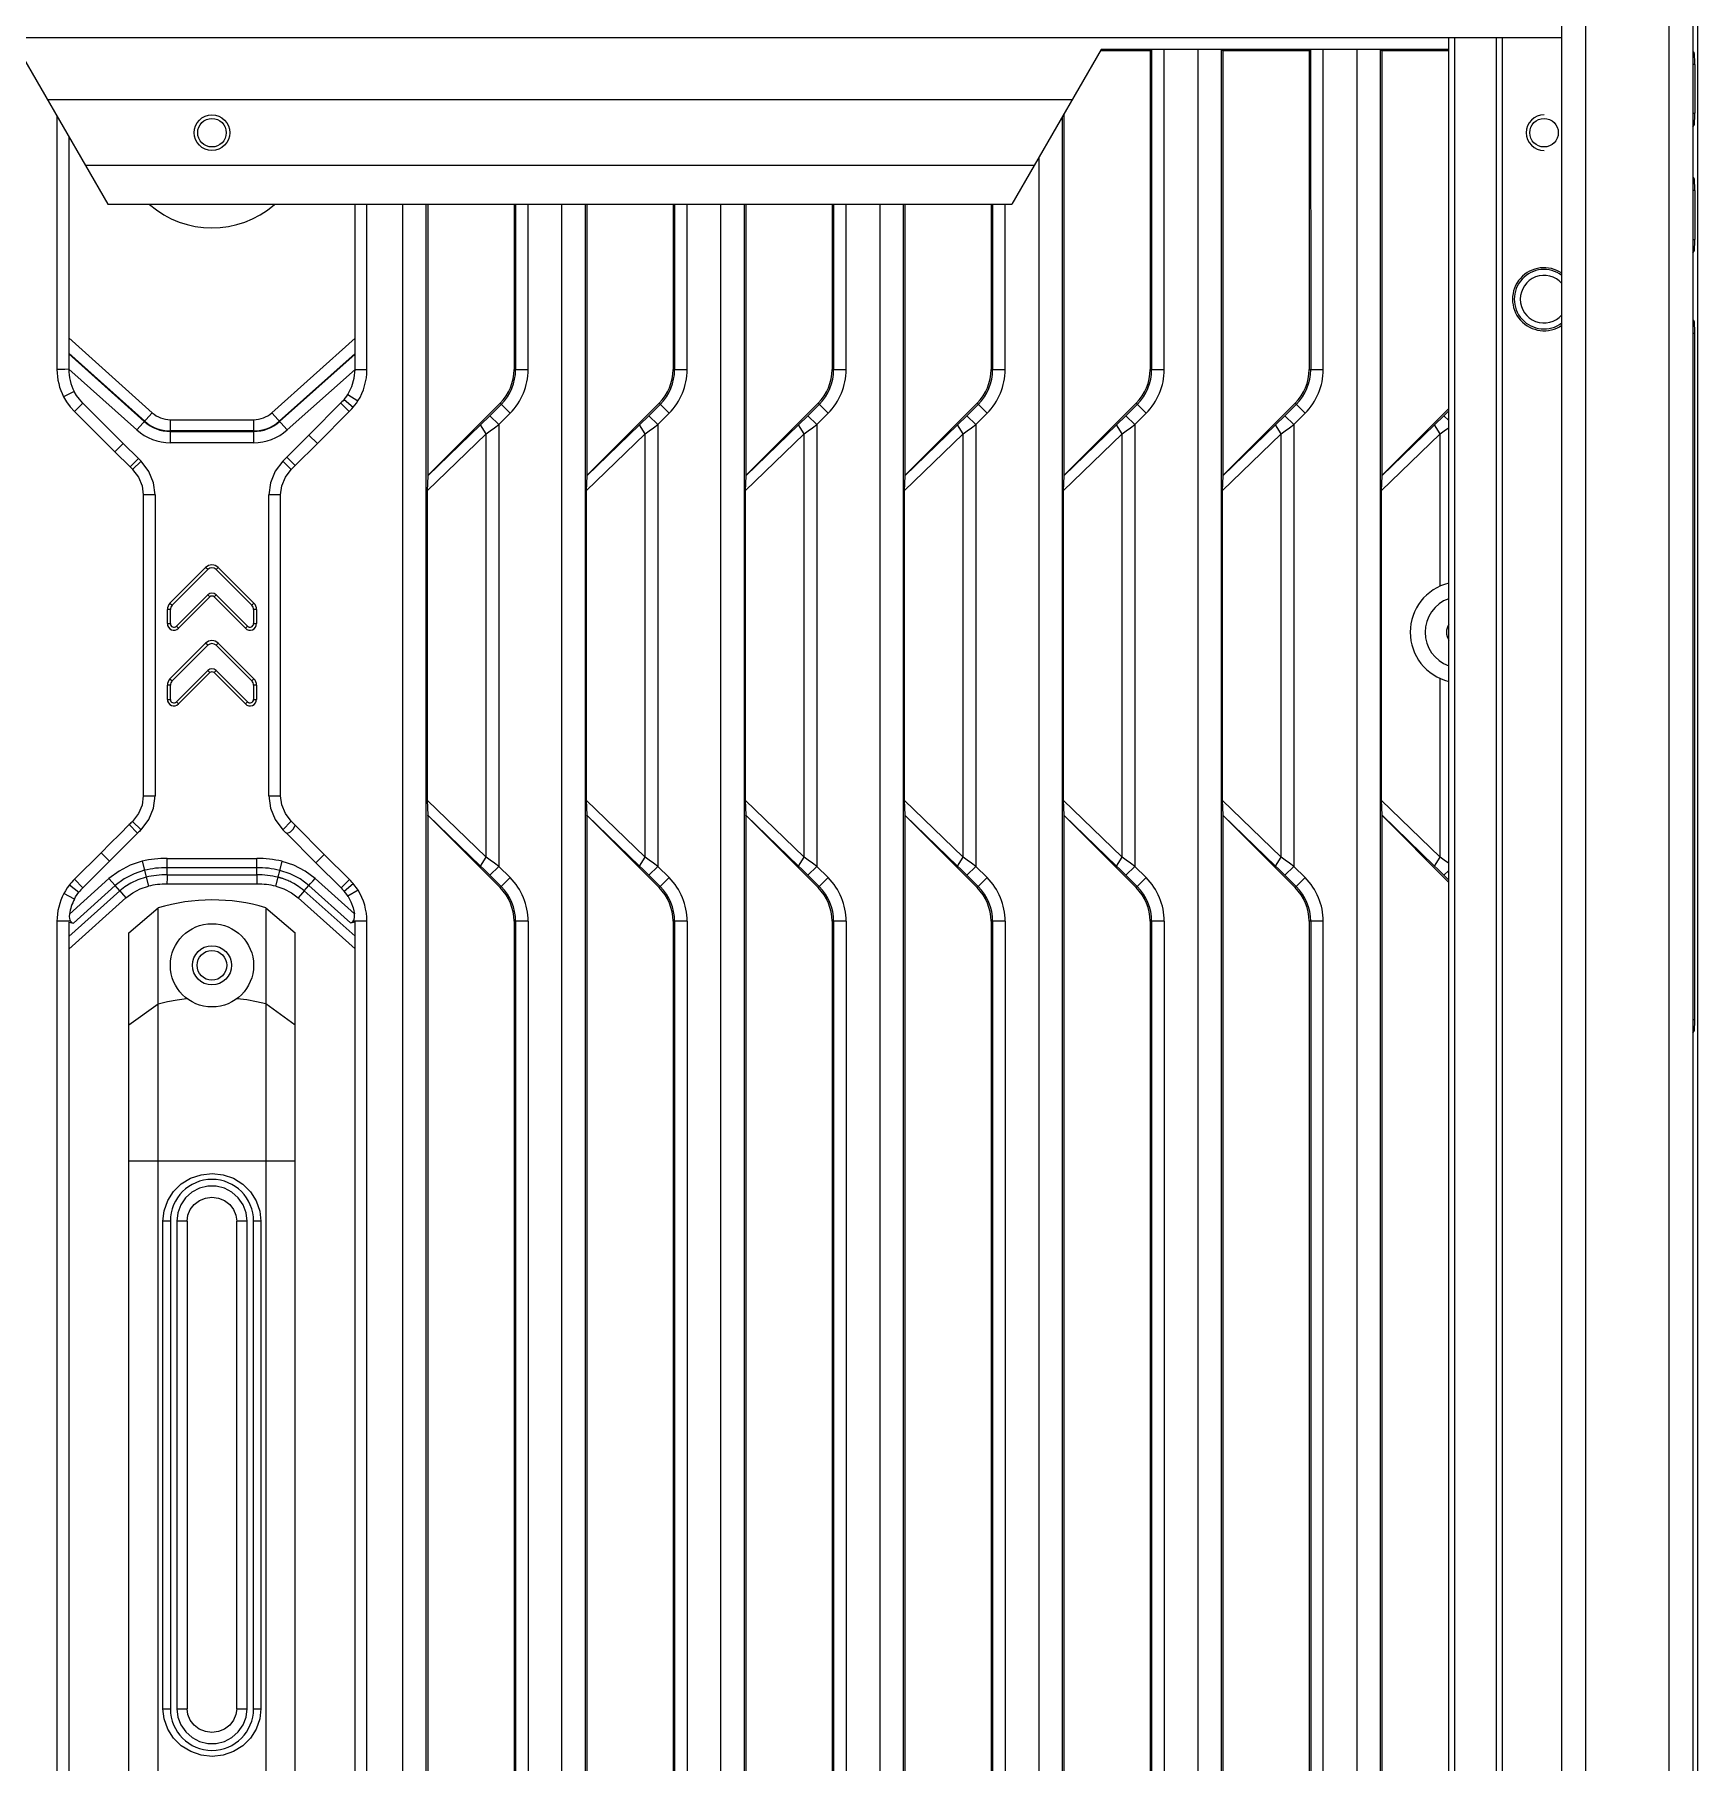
# Model space of a CAD drawing. Header units: millimetres. Extents: x -3132 to 28633, y 682 to 5849.
# Drawn here: x 3640.2 to 3780.1, y 2176.2 to 2321.5 of the extents above; entities that cross this region are included whole.
import ezdxf

# ---------------------------------------------------------------- set-up
doc = ezdxf.new("R2010")
doc.units = ezdxf.units.MM

msp = doc.modelspace()

# ---------------------------------------------------------------- linework, layer by layer
at = {"linetype": 'Continuous'}
for p, q in [((3768.654, 1864.759), (3768.654, 2537.759)), ((3770.654, 2537.759), (3770.654, 1864.759)), ((3777.654, 2537.759), (3777.654, 1864.759)), ((3779.654, 2537.759), (3779.654, 1864.759)), ((3780.054, 2326.159), (3780.054, 2076.359)), ((3600.154, 2321.259), (3768.654, 2321.259)), ((3638.898, 2320.259), (3646.404, 2307.259)), ((3729.909, 2320.259), (3722.404, 2307.259)), ((3734.03, 2320.127), (3729.833, 2320.127)), ((3759.154, 2320.259), (3729.909, 2320.259)), ((3734.118, 2320.216), (3734.03, 2320.127)), ((3734.03, 2320.127), (3734.03, 2293.343)), ((3734.156, 2320.259), (3734.118, 2320.216)), ((3734.162, 2320.265), (3734.164, 2293.343)), ((3735.217, 2293.343), (3735.217, 2320.259)), ((3738.035, 2320.259), (3738.035, 2082.259)), ((3740.027, 2082.239), (3740.027, 2320.259)), ((3740.042, 2320.258), (3740.173, 2320.127)), ((3747.4, 2320.127), (3740.173, 2320.127)), ((3740.173, 2284.455), (3740.173, 2320.127)), ((3747.488, 2320.216), (3747.4, 2320.127)), ((3747.4, 2320.127), (3747.4, 2293.343)), ((3747.526, 2320.259), (3747.488, 2320.216)), ((3747.532, 2320.265), (3747.534, 2293.343)), ((3748.587, 2293.343), (3748.587, 2320.259)), ((3751.405, 2320.259), (3751.405, 2082.259)), ((3753.397, 2082.239), (3753.397, 2320.259)), ((3753.412, 2320.258), (3753.543, 2320.127)), ((3759.154, 2320.127), (3753.543, 2320.127)), ((3753.543, 2284.455), (3753.543, 2320.127)), ((3759.154, 2081.259), (3759.154, 2321.259)), ((3759.654, 2081.259), (3759.654, 2321.259)), ((3763.154, 2081.259), (3763.154, 2321.259)), ((3763.654, 2081.259), (3763.654, 2321.259)), ((3779.654, 2320.119), (3779.784, 2319.988)), ((3779.654, 2319.988), (3779.784, 2319.988)), ((3779.834, 2318.99), (3779.654, 2318.99)), ((3779.834, 2318.99), (3779.834, 2314.888)), ((3727.455, 2316.009), (3641.352, 2316.009)), ((3642.124, 2314.672), (3642.124, 2293.343)), ((3726.657, 2087.891), (3726.657, 2314.627)), ((3726.803, 2284.455), (3726.803, 2314.879)), ((3779.654, 2314.888), (3779.834, 2314.888)), ((3643.123, 2312.941), (3643.123, 2293.374)), ((3779.654, 2313.759), (3779.784, 2313.889)), ((3779.784, 2313.889), (3779.654, 2313.889)), ((3724.665, 2311.175), (3724.665, 2091.343)), ((3724.28, 2310.509), (3644.527, 2310.509)), ((3779.654, 2309.517), (3779.784, 2309.387)), ((3779.654, 2309.387), (3779.784, 2309.387)), ((3779.834, 2308.388), (3779.654, 2308.388)), ((3779.834, 2308.388), (3779.834, 2304.286)), ((3646.404, 2307.259), (3722.404, 2307.259)), ((3667.185, 2293.359), (3667.185, 2307.259)), ((3668.184, 2293.347), (3668.184, 2307.259)), ((3671.185, 2307.259), (3671.185, 2095.259)), ((3673.177, 2095.259), (3673.177, 2307.259)), ((3673.323, 2284.455), (3673.323, 2307.259)), ((3680.55, 2307.259), (3680.55, 2293.343)), ((3680.683, 2307.259), (3680.684, 2293.343)), ((3681.737, 2293.343), (3681.737, 2307.259)), ((3684.555, 2307.259), (3684.555, 2095.259)), ((3686.547, 2095.259), (3686.547, 2307.259)), ((3686.693, 2284.455), (3686.693, 2307.259)), ((3693.92, 2307.259), (3693.92, 2293.343)), ((3694.053, 2307.259), (3694.054, 2293.343)), ((3695.107, 2293.343), (3695.107, 2307.259)), ((3697.925, 2307.259), (3697.925, 2095.259)), ((3699.917, 2095.259), (3699.917, 2307.259)), ((3700.063, 2284.455), (3700.063, 2307.259)), ((3707.29, 2307.259), (3707.29, 2293.343)), ((3707.423, 2307.259), (3707.424, 2293.343)), ((3708.477, 2293.343), (3708.477, 2307.259)), ((3711.295, 2307.259), (3711.295, 2095.259)), ((3713.287, 2095.259), (3713.287, 2307.259)), ((3713.433, 2284.455), (3713.433, 2307.259)), ((3720.66, 2307.259), (3720.66, 2293.343)), ((3720.793, 2307.259), (3720.794, 2293.343)), ((3721.847, 2293.343), (3721.847, 2307.259)), ((3779.654, 2304.286), (3779.834, 2304.286)), ((3779.654, 2303.157), (3779.784, 2303.287)), ((3779.784, 2303.287), (3779.654, 2303.287)), ((3779.654, 2297.517), (3779.784, 2297.387)), ((3779.654, 2297.387), (3779.784, 2297.387)), ((3650.13, 2289.715), (3643.123, 2296.002)), ((3667.184, 2295.976), (3660.181, 2289.712)), ((3779.834, 2296.388), (3779.654, 2296.388)), ((3779.834, 2238.716), (3779.834, 2296.388)), ((3649.497, 2289.009), (3643.124, 2294.727)), ((3643.124, 2294.668), (3649.467, 2288.976)), ((3667.184, 2294.703), (3660.814, 2289.005)), ((3660.843, 2288.972), (3667.184, 2294.644)), ((3643.124, 2293.374), (3648.834, 2288.27)), ((3661.476, 2288.265), (3667.184, 2293.359)), ((3667.185, 2293.359), (3668.184, 2293.344)), ((3680.55, 2293.343), (3681.737, 2293.343)), ((3693.92, 2293.343), (3695.107, 2293.343)), ((3707.29, 2293.343), (3708.477, 2293.343)), ((3720.66, 2293.343), (3721.847, 2293.343)), ((3734.03, 2293.343), (3735.217, 2293.343)), ((3747.4, 2293.343), (3748.587, 2293.343)), ((3643.571, 2291.505), (3642.679, 2291.053)), ((3666.264, 2290.817), (3667.03, 2290.175)), ((3666.585, 2291.243), (3667.428, 2290.703)), ((3644.291, 2290.531), (3643.59, 2289.818)), ((3643.59, 2289.818), (3646.989, 2286.424)), ((3647.695, 2287.132), (3644.291, 2290.531)), ((3648.834, 2288.27), (3650.13, 2289.715)), ((3660.181, 2289.712), (3661.476, 2288.265)), ((3666.087, 2290.62), (3663.31, 2287.835)), ((3664.018, 2287.128), (3666.699, 2289.817)), ((3665.997, 2290.529), (3666.699, 2289.817)), ((3679.378, 2290.514), (3673.323, 2284.455)), ((3679.473, 2290.419), (3678.523, 2289.469)), ((3678.523, 2289.469), (3679.268, 2288.724)), ((3679.268, 2288.724), (3680.218, 2289.674)), ((3680.218, 2289.674), (3679.378, 2290.514)), ((3692.748, 2290.514), (3686.693, 2284.455)), ((3692.843, 2290.419), (3691.893, 2289.469)), ((3691.893, 2289.469), (3692.638, 2288.724)), ((3692.638, 2288.724), (3693.588, 2289.674)), ((3693.588, 2289.674), (3692.748, 2290.514)), ((3706.118, 2290.514), (3700.063, 2284.455)), ((3706.213, 2290.419), (3705.263, 2289.469)), ((3705.263, 2289.469), (3706.008, 2288.724)), ((3706.008, 2288.724), (3706.958, 2289.674)), ((3706.958, 2289.674), (3706.118, 2290.514)), ((3719.488, 2290.514), (3713.433, 2284.455)), ((3719.583, 2290.419), (3718.633, 2289.469)), ((3718.633, 2289.469), (3719.378, 2288.724)), ((3719.378, 2288.724), (3720.328, 2289.674)), ((3720.328, 2289.674), (3719.488, 2290.514)), ((3732.858, 2290.514), (3726.803, 2284.455)), ((3732.953, 2290.419), (3732.003, 2289.469)), ((3732.003, 2289.469), (3732.748, 2288.724)), ((3732.748, 2288.724), (3733.698, 2289.674)), ((3733.698, 2289.674), (3732.858, 2290.514)), ((3746.228, 2290.514), (3740.173, 2284.455)), ((3746.323, 2290.419), (3745.373, 2289.469)), ((3745.373, 2289.469), (3746.118, 2288.724)), ((3746.118, 2288.724), (3747.068, 2289.674)), ((3747.068, 2289.674), (3746.228, 2290.514)), ((3759.154, 2290.07), (3753.543, 2284.455)), ((3758.743, 2289.469), (3759.154, 2289.88)), ((3758.743, 2289.469), (3759.154, 2289.058)), ((3651.653, 2289.132), (3658.662, 2289.132)), ((3651.653, 2289.132), (3651.653, 2287.19)), ((3658.662, 2288.183), (3651.653, 2288.183)), ((3651.653, 2288.139), (3658.662, 2288.139)), ((3658.662, 2287.19), (3658.662, 2289.132)), ((3673.238, 2283.16), (3678.199, 2287.951)), ((3677.736, 2288.696), (3673.309, 2284.422)), ((3678.199, 2287.951), (3677.736, 2288.696)), ((3678.199, 2252.354), (3678.199, 2287.951)), ((3679.268, 2288.724), (3679.268, 2251.581)), ((3686.608, 2283.16), (3691.569, 2287.951)), ((3691.106, 2288.696), (3686.679, 2284.422)), ((3691.569, 2287.951), (3691.106, 2288.696)), ((3691.569, 2252.354), (3691.569, 2287.951)), ((3692.638, 2288.724), (3692.638, 2251.581)), ((3699.978, 2283.16), (3704.939, 2287.951)), ((3704.476, 2288.696), (3700.049, 2284.422)), ((3704.939, 2287.951), (3704.476, 2288.696)), ((3704.939, 2252.354), (3704.939, 2287.951)), ((3706.008, 2288.724), (3706.008, 2251.581)), ((3713.348, 2283.16), (3718.309, 2287.951)), ((3717.846, 2288.696), (3713.419, 2284.422)), ((3718.309, 2287.951), (3717.846, 2288.696)), ((3718.309, 2252.354), (3718.309, 2287.951)), ((3719.378, 2288.724), (3719.378, 2251.581)), ((3726.718, 2283.16), (3731.679, 2287.951)), ((3731.216, 2288.696), (3726.789, 2284.422)), ((3731.679, 2287.951), (3731.216, 2288.696)), ((3731.679, 2252.354), (3731.679, 2287.951)), ((3732.748, 2288.724), (3732.748, 2251.581)), ((3740.088, 2283.16), (3745.049, 2287.951)), ((3744.586, 2288.696), (3740.159, 2284.422)), ((3745.049, 2287.951), (3744.586, 2288.696)), ((3745.049, 2252.354), (3745.049, 2287.951)), ((3746.118, 2288.724), (3746.118, 2251.581)), ((3753.458, 2283.16), (3758.419, 2287.951)), ((3757.956, 2288.696), (3753.529, 2284.422)), ((3758.419, 2287.951), (3757.956, 2288.696)), ((3758.419, 2275.139), (3758.419, 2287.951)), ((3647.695, 2287.132), (3646.989, 2286.425)), ((3648.971, 2285.864), (3647.695, 2287.132)), ((3658.662, 2287.19), (3651.653, 2287.19)), ((3663.31, 2287.835), (3664.017, 2287.129)), ((3646.989, 2286.424), (3648.266, 2285.155)), ((3648.266, 2285.155), (3648.971, 2285.864)), ((3649.195, 2285.642), (3648.486, 2284.936)), ((3661.116, 2285.65), (3661.824, 2284.944)), ((3662.15, 2285.268), (3661.443, 2285.975)), ((3673.306, 2284.424), (3673.238, 2283.16)), ((3673.323, 2284.454), (3673.306, 2284.424)), ((3686.676, 2284.424), (3686.608, 2283.16)), ((3686.693, 2284.454), (3686.676, 2284.424)), ((3700.046, 2284.424), (3699.978, 2283.16)), ((3700.063, 2284.454), (3700.046, 2284.424)), ((3713.416, 2284.424), (3713.348, 2283.16)), ((3713.433, 2284.454), (3713.416, 2284.424)), ((3726.786, 2284.424), (3726.718, 2283.16)), ((3726.803, 2284.454), (3726.786, 2284.424)), ((3740.156, 2284.424), (3740.088, 2283.16)), ((3740.173, 2284.454), (3740.156, 2284.424)), ((3753.526, 2284.424), (3753.458, 2283.16)), ((3753.543, 2284.454), (3753.526, 2284.424)), ((3650.377, 2282.805), (3649.377, 2282.805)), ((3649.377, 2282.805), (3649.377, 2257.5)), ((3650.377, 2282.805), (3650.377, 2257.501)), ((3660.928, 2282.804), (3659.928, 2282.804)), ((3659.928, 2257.5), (3659.928, 2282.804)), ((3660.928, 2257.5), (3660.928, 2282.804)), ((3673.238, 2283.16), (3673.238, 2257.145)), ((3686.608, 2283.16), (3686.608, 2257.145)), ((3699.978, 2283.16), (3699.978, 2257.145)), ((3713.348, 2283.16), (3713.348, 2257.145)), ((3726.718, 2283.16), (3726.718, 2257.145)), ((3740.088, 2283.16), (3740.088, 2257.145)), ((3753.458, 2283.16), (3753.458, 2257.145)), ((3654.623, 2276.703), (3651.623, 2273.703)), ((3651.8, 2273.527), (3654.8, 2276.527)), ((3654.8, 2276.527), (3654.623, 2276.703)), ((3655.684, 2276.703), (3655.507, 2276.527)), ((3655.507, 2276.527), (3658.507, 2273.527)), ((3658.684, 2273.703), (3655.684, 2276.703)), ((3651.623, 2273.703), (3651.8, 2273.527)), ((3654.8, 2274.405), (3652.166, 2271.771)), ((3652.343, 2271.594), (3654.977, 2274.229)), ((3654.977, 2274.229), (3654.8, 2274.405)), ((3655.507, 2274.405), (3655.33, 2274.229)), ((3655.33, 2274.229), (3657.965, 2271.594)), ((3658.142, 2271.771), (3655.507, 2274.405)), ((3658.507, 2273.527), (3658.684, 2273.703)), ((3651.654, 2273.173), (3651.404, 2273.173)), ((3651.404, 2271.983), (3651.404, 2273.173)), ((3651.404, 2271.983), (3651.654, 2271.983)), ((3651.654, 2271.983), (3651.654, 2273.173)), ((3658.904, 2273.173), (3658.654, 2273.173)), ((3658.654, 2273.173), (3658.654, 2271.983)), ((3658.654, 2271.983), (3658.904, 2271.983)), ((3658.904, 2273.173), (3658.904, 2271.983)), ((3652.166, 2271.771), (3652.343, 2271.594)), ((3657.965, 2271.594), (3658.142, 2271.771)), ((3654.623, 2270.339), (3651.623, 2267.339)), ((3651.8, 2267.163), (3654.8, 2270.163)), ((3654.8, 2270.163), (3654.623, 2270.339)), ((3655.684, 2270.339), (3655.507, 2270.163)), ((3655.507, 2270.163), (3658.507, 2267.163)), ((3658.684, 2267.339), (3655.684, 2270.339)), ((3654.8, 2268.041), (3652.166, 2265.407)), ((3652.343, 2265.23), (3654.977, 2267.865)), ((3654.977, 2267.865), (3654.8, 2268.041)), ((3655.507, 2268.041), (3655.33, 2267.865)), ((3655.33, 2267.865), (3657.965, 2265.23)), ((3658.142, 2265.407), (3655.507, 2268.041)), ((3651.654, 2266.809), (3651.404, 2266.809)), ((3651.404, 2265.619), (3651.404, 2266.809)), ((3651.623, 2267.339), (3651.8, 2267.163)), ((3651.654, 2265.619), (3651.654, 2266.809)), ((3658.507, 2267.163), (3658.684, 2267.339)), ((3658.904, 2266.809), (3658.654, 2266.809)), ((3658.654, 2266.809), (3658.654, 2265.619)), ((3658.904, 2266.809), (3658.904, 2265.619)), ((3758.419, 2252.354), (3758.419, 2267.379)), ((3651.404, 2265.619), (3651.654, 2265.619)), ((3652.166, 2265.407), (3652.343, 2265.23)), ((3657.965, 2265.23), (3658.142, 2265.407)), ((3658.654, 2265.619), (3658.904, 2265.619)), ((3649.377, 2257.501), (3650.377, 2257.501)), ((3659.928, 2257.5), (3660.928, 2257.5)), ((3673.238, 2257.145), (3673.307, 2255.876)), ((3678.199, 2252.354), (3673.238, 2257.145)), ((3686.608, 2257.145), (3686.677, 2255.876)), ((3691.569, 2252.354), (3686.608, 2257.145)), ((3704.939, 2252.354), (3699.978, 2257.145)), ((3699.978, 2257.145), (3700.047, 2255.876)), ((3713.348, 2257.145), (3713.417, 2255.876)), ((3718.309, 2252.354), (3713.348, 2257.145)), ((3731.679, 2252.354), (3726.718, 2257.145)), ((3726.718, 2257.145), (3726.787, 2255.876)), ((3745.049, 2252.354), (3740.088, 2257.145)), ((3740.088, 2257.145), (3740.157, 2255.876)), ((3758.419, 2252.354), (3753.458, 2257.145)), ((3753.458, 2257.145), (3753.527, 2255.876)), ((3648.2, 2255.085), (3648.907, 2254.377)), ((3649.189, 2254.657), (3648.481, 2255.364)), ((3661.11, 2254.661), (3661.819, 2255.366)), ((3664.594, 2252.587), (3662.152, 2255.035)), ((3673.312, 2255.88), (3677.736, 2251.609)), ((3673.322, 2146.667), (3673.322, 2255.856)), ((3673.322, 2255.856), (3679.378, 2249.791)), ((3686.682, 2255.88), (3691.106, 2251.609)), ((3686.692, 2146.667), (3686.692, 2255.856)), ((3686.692, 2255.856), (3692.748, 2249.791)), ((3700.052, 2255.88), (3704.476, 2251.609)), ((3700.062, 2255.856), (3706.118, 2249.791)), ((3700.062, 2146.667), (3700.062, 2255.856)), ((3713.422, 2255.88), (3717.846, 2251.609)), ((3713.432, 2146.667), (3713.432, 2255.856)), ((3713.432, 2255.856), (3719.488, 2249.791)), ((3726.792, 2255.88), (3731.216, 2251.609)), ((3726.802, 2255.856), (3732.858, 2249.791)), ((3726.802, 2146.667), (3726.802, 2255.856)), ((3740.162, 2255.88), (3744.586, 2251.609)), ((3740.172, 2255.856), (3746.228, 2249.791)), ((3740.172, 2146.667), (3740.172, 2255.856)), ((3753.532, 2255.88), (3757.956, 2251.609)), ((3753.542, 2146.667), (3753.542, 2255.856)), ((3753.542, 2255.856), (3759.154, 2250.235)), ((3661.445, 2254.328), (3663.887, 2251.88)), ((3645.834, 2252.713), (3643.603, 2250.5)), ((3644.301, 2249.784), (3646.541, 2252.005)), ((3646.541, 2252.005), (3645.834, 2252.713)), ((3649.29, 2252.006), (3649.804, 2249.906)), ((3651.384, 2252.243), (3658.923, 2252.244)), ((3660.526, 2249.904), (3661.044, 2252.002)), ((3663.887, 2251.88), (3664.594, 2252.587)), ((3663.887, 2251.88), (3666.01, 2249.763)), ((3666.712, 2250.475), (3664.594, 2252.587)), ((3677.736, 2251.609), (3678.199, 2252.354)), ((3679.268, 2251.581), (3678.523, 2250.836)), ((3680.218, 2250.63), (3679.268, 2251.581)), ((3691.106, 2251.609), (3691.569, 2252.354)), ((3692.638, 2251.581), (3691.893, 2250.836)), ((3693.588, 2250.63), (3692.638, 2251.581)), ((3704.476, 2251.609), (3704.939, 2252.354)), ((3706.008, 2251.581), (3705.263, 2250.836)), ((3706.958, 2250.63), (3706.008, 2251.581)), ((3717.846, 2251.609), (3718.309, 2252.354)), ((3719.378, 2251.581), (3718.633, 2250.836)), ((3720.328, 2250.63), (3719.378, 2251.581)), ((3731.216, 2251.609), (3731.679, 2252.354)), ((3732.748, 2251.581), (3732.003, 2250.836)), ((3733.698, 2250.63), (3732.748, 2251.581)), ((3744.586, 2251.609), (3745.049, 2252.354)), ((3746.118, 2251.581), (3745.373, 2250.836)), ((3747.068, 2250.63), (3746.118, 2251.581)), ((3757.956, 2251.609), (3758.419, 2252.354)), ((3646.49, 2250.55), (3643.17, 2247.571)), ((3644.301, 2249.784), (3643.603, 2250.5)), ((3646.49, 2250.55), (3647.007, 2249.965)), ((3658.929, 2251.463), (3651.379, 2251.462)), ((3651.379, 2250.863), (3651.379, 2251.462)), ((3651.379, 2250.863), (3658.928, 2250.863)), ((3658.928, 2250.863), (3658.929, 2251.463)), ((3667.132, 2247.597), (3663.822, 2250.558)), ((3666.01, 2249.763), (3666.712, 2250.475)), ((3666.263, 2249.489), (3667.028, 2250.132)), ((3678.523, 2250.836), (3679.473, 2249.885)), ((3679.378, 2249.791), (3680.218, 2250.63)), ((3691.893, 2250.836), (3692.843, 2249.885)), ((3692.748, 2249.791), (3693.588, 2250.63)), ((3705.263, 2250.836), (3706.213, 2249.885)), ((3706.118, 2249.791), (3706.958, 2250.63)), ((3718.633, 2250.836), (3719.583, 2249.885)), ((3719.488, 2249.791), (3720.328, 2250.63)), ((3732.003, 2250.836), (3732.953, 2249.885)), ((3732.858, 2249.791), (3733.698, 2250.63)), ((3745.373, 2250.836), (3746.323, 2249.885)), ((3746.228, 2249.791), (3747.068, 2250.63)), ((3759.154, 2251.238), (3758.743, 2250.836)), ((3758.743, 2250.836), (3759.154, 2250.425)), ((3643.585, 2248.827), (3642.697, 2249.287)), ((3643.124, 2245.675), (3647.409, 2249.52)), ((3643.126, 2244.628), (3647.926, 2248.935)), ((3643.166, 2250.014), (3643.952, 2249.396)), ((3647.007, 2249.965), (3643.499, 2246.817)), ((3647.409, 2249.52), (3647.007, 2249.965)), ((3647.409, 2249.52), (3647.555, 2249.358)), ((3647.555, 2249.358), (3647.926, 2248.935)), ((3658.936, 2250.082), (3651.372, 2250.082)), ((3662.76, 2249.362), (3662.388, 2248.94)), ((3662.388, 2248.94), (3667.184, 2244.651)), ((3662.904, 2249.527), (3662.76, 2249.362)), ((3662.904, 2249.527), (3663.305, 2249.972)), ((3662.904, 2249.527), (3667.184, 2245.698)), ((3666.808, 2246.838), (3663.305, 2249.972)), ((3667.439, 2249.585), (3666.589, 2249.06)), ((3648.154, 2245.993), (3650.618, 2248.085)), ((3650.618, 2154.433), (3650.618, 2248.085)), ((3659.685, 2248.097), (3659.685, 2154.421)), ((3659.685, 2248.097), (3662.154, 2246.004)), ((3643.269, 2246.962), (3642.124, 2246.962)), ((3642.124, 2246.962), (3642.124, 2155.556)), ((3643.124, 2246.883), (3643.499, 2246.817)), ((3643.125, 2246.883), (3643.125, 2155.902)), ((3648.154, 2156.524), (3648.154, 2245.993)), ((3662.154, 2156.514), (3662.154, 2246.004)), ((3666.808, 2246.838), (3667.184, 2246.906)), ((3668.184, 2246.958), (3667.016, 2246.958)), ((3667.184, 2155.881), (3667.184, 2246.906)), ((3668.183, 2155.556), (3668.183, 2246.952)), ((3681.737, 2246.962), (3680.55, 2246.962)), ((3680.55, 2246.962), (3680.55, 2155.556)), ((3680.684, 2246.962), (3680.684, 2155.556)), ((3681.737, 2246.962), (3681.737, 2155.556)), ((3695.107, 2246.962), (3693.92, 2246.962)), ((3693.92, 2246.962), (3693.92, 2155.556)), ((3694.054, 2246.962), (3694.054, 2155.556)), ((3695.107, 2246.962), (3695.107, 2155.556)), ((3708.477, 2246.962), (3707.29, 2246.962)), ((3707.29, 2246.962), (3707.29, 2155.556)), ((3707.424, 2246.962), (3707.424, 2155.556)), ((3708.477, 2246.962), (3708.477, 2155.556)), ((3721.847, 2246.962), (3720.66, 2246.962)), ((3720.66, 2246.962), (3720.66, 2155.556)), ((3720.794, 2246.962), (3720.794, 2155.556)), ((3721.847, 2246.962), (3721.847, 2155.556)), ((3735.217, 2246.962), (3734.03, 2246.962)), ((3734.03, 2246.962), (3734.03, 2155.556)), ((3734.164, 2246.962), (3734.164, 2155.556)), ((3735.217, 2246.962), (3735.217, 2155.556)), ((3748.587, 2246.962), (3747.4, 2246.962)), ((3747.4, 2246.962), (3747.4, 2155.556)), ((3747.534, 2246.962), (3747.534, 2155.556)), ((3748.587, 2155.556), (3748.587, 2246.962)), ((3648.154, 2238.258), (3650.618, 2240.033)), ((3659.685, 2240.044), (3662.154, 2238.267)), ((3779.654, 2238.716), (3779.834, 2238.716)), ((3779.784, 2237.718), (3779.654, 2237.718)), ((3779.654, 2237.588), (3779.784, 2237.718)), ((3662.154, 2226.785), (3648.154, 2226.785)), ((3651.654, 2221.759), (3651.032, 2221.759)), ((3651.032, 2180.759), (3651.032, 2221.759)), ((3651.654, 2221.759), (3651.654, 2180.759)), ((3653.069, 2221.759), (3652.204, 2221.759)), ((3652.204, 2221.759), (3652.204, 2180.759)), ((3653.069, 2221.759), (3653.069, 2180.759)), ((3658.104, 2221.759), (3657.237, 2221.759)), ((3657.237, 2180.759), (3657.237, 2221.759)), ((3658.104, 2180.759), (3658.104, 2221.759)), ((3659.274, 2221.759), (3658.654, 2221.759)), ((3658.654, 2180.759), (3658.654, 2221.759)), ((3659.274, 2221.759), (3659.274, 2180.759)), ((3651.032, 2180.759), (3651.654, 2180.759)), ((3652.204, 2180.759), (3653.069, 2180.759)), ((3657.237, 2180.759), (3658.104, 2180.759)), ((3658.654, 2180.759), (3659.274, 2180.759))]:
    msp.add_line(p, q, dxfattribs=at)
for points in [[(3643.123, 2293.374), (3642.796, 2293.36), (3642.463, 2293.359), (3642.124, 2293.343)], [(3666.585, 2291.243), (3666.916, 2291.908), (3667.117, 2292.62), (3667.184, 2293.359)], [(3642.678, 2291.053), (3642.926, 2290.623), (3643.23, 2290.21), (3643.59, 2289.818)], [(3644.291, 2290.531), (3644.003, 2290.845), (3643.762, 2291.172), (3643.571, 2291.505)], [(3666.264, 2290.817), (3666.176, 2290.716), (3666.087, 2290.62)], [(3666.264, 2290.817), (3666.382, 2290.961), (3666.486, 2291.099), (3666.585, 2291.243)], [(3666.699, 2289.817), (3666.81, 2289.929), (3666.922, 2290.05), (3667.03, 2290.175)], [(3667.03, 2290.175), (3667.174, 2290.351), (3667.307, 2290.527), (3667.428, 2290.703)], [(3678.523, 2289.469), (3678.253, 2289.201), (3677.99, 2288.943), (3677.736, 2288.696)], [(3691.893, 2289.469), (3691.623, 2289.201), (3691.36, 2288.943), (3691.106, 2288.696)], [(3705.263, 2289.469), (3704.993, 2289.201), (3704.73, 2288.943), (3704.476, 2288.696)], [(3718.633, 2289.469), (3718.363, 2289.201), (3718.1, 2288.943), (3717.846, 2288.696)], [(3732.003, 2289.469), (3731.733, 2289.201), (3731.47, 2288.943), (3731.216, 2288.696)], [(3745.373, 2289.469), (3745.103, 2289.201), (3744.84, 2288.943), (3744.586, 2288.696)], [(3758.743, 2289.469), (3758.473, 2289.201), (3758.21, 2288.943), (3757.956, 2288.696)], [(3678.199, 2287.951), (3678.549, 2288.201), (3678.905, 2288.459), (3679.268, 2288.724)], [(3691.569, 2287.951), (3691.919, 2288.201), (3692.275, 2288.459), (3692.638, 2288.724)], [(3704.939, 2287.951), (3705.289, 2288.201), (3705.645, 2288.459), (3706.008, 2288.724)], [(3718.309, 2287.951), (3718.659, 2288.201), (3719.015, 2288.459), (3719.378, 2288.724)], [(3731.679, 2287.951), (3732.029, 2288.201), (3732.385, 2288.459), (3732.748, 2288.724)], [(3745.049, 2287.951), (3745.399, 2288.201), (3745.755, 2288.459), (3746.118, 2288.724)], [(3758.419, 2287.951), (3758.769, 2288.201), (3759.125, 2288.459), (3759.154, 2288.48)], [(3663.31, 2287.835), (3662.686, 2287.211), (3662.063, 2286.592), (3661.443, 2285.975)], [(3662.15, 2285.268), (3662.777, 2285.892), (3663.4, 2286.511), (3664.018, 2287.128)], [(3650.377, 2282.804), (3650.242, 2283.824), (3649.845, 2284.787), (3649.195, 2285.642)], [(3661.116, 2285.65), (3660.463, 2284.794), (3660.063, 2283.826), (3659.928, 2282.804)], [(3648.486, 2284.936), (3648.978, 2284.288), (3649.276, 2283.565), (3649.377, 2282.805)], [(3660.928, 2282.804), (3661.029, 2283.568), (3661.33, 2284.295), (3661.824, 2284.944)], [(3649.377, 2257.5), (3649.276, 2256.737), (3648.976, 2256.012), (3648.481, 2255.364)], [(3649.189, 2254.657), (3649.842, 2255.513), (3650.242, 2256.479), (3650.377, 2257.501)], [(3659.928, 2257.5), (3660.063, 2256.48), (3660.46, 2255.516), (3661.11, 2254.661)], [(3661.819, 2255.366), (3661.327, 2256.015), (3661.029, 2256.739), (3660.928, 2257.5)], [(3648.2, 2255.085), (3647.397, 2254.282), (3646.608, 2253.49), (3645.834, 2252.713)], [(3661.445, 2254.328), (3661.767, 2254.484), (3662.003, 2254.722), (3662.152, 2255.035)], [(3673.318, 2255.851), (3673.315, 2255.861), (3673.314, 2255.87), (3673.312, 2255.88)], [(3686.688, 2255.851), (3686.685, 2255.861), (3686.684, 2255.87), (3686.682, 2255.88)], [(3700.058, 2255.851), (3700.055, 2255.861), (3700.054, 2255.87), (3700.052, 2255.88)], [(3713.428, 2255.851), (3713.425, 2255.861), (3713.424, 2255.87), (3713.422, 2255.88)], [(3726.798, 2255.851), (3726.795, 2255.861), (3726.794, 2255.87), (3726.792, 2255.88)], [(3753.538, 2255.851), (3753.535, 2255.861), (3753.534, 2255.87), (3753.532, 2255.88)], [(3646.541, 2252.005), (3647.331, 2252.798), (3648.119, 2253.59), (3648.907, 2254.377)], [(3649.29, 2252.006), (3648.278, 2251.669), (3647.338, 2251.179), (3646.49, 2250.55)], [(3651.378, 2251.462), (3651.38, 2251.681), (3651.384, 2252.243)], [(3658.929, 2251.463), (3658.929, 2251.681), (3658.923, 2252.244)], [(3663.822, 2250.558), (3662.98, 2251.181), (3662.048, 2251.666), (3661.044, 2252.002)], [(3677.736, 2251.609), (3677.991, 2251.362), (3678.253, 2251.104), (3678.523, 2250.836)], [(3679.268, 2251.581), (3678.905, 2251.846), (3678.549, 2252.104), (3678.199, 2252.354)], [(3691.106, 2251.609), (3691.361, 2251.362), (3691.623, 2251.104), (3691.893, 2250.836)], [(3692.638, 2251.581), (3692.275, 2251.846), (3691.919, 2252.104), (3691.569, 2252.354)], [(3704.476, 2251.609), (3704.731, 2251.362), (3704.993, 2251.104), (3705.263, 2250.836)], [(3706.008, 2251.581), (3705.645, 2251.846), (3705.289, 2252.104), (3704.939, 2252.354)], [(3717.846, 2251.609), (3718.101, 2251.362), (3718.363, 2251.104), (3718.633, 2250.836)], [(3719.378, 2251.581), (3719.015, 2251.846), (3718.659, 2252.104), (3718.309, 2252.354)], [(3731.216, 2251.609), (3731.471, 2251.362), (3731.733, 2251.104), (3732.003, 2250.836)], [(3732.748, 2251.581), (3732.385, 2251.846), (3732.029, 2252.104), (3731.679, 2252.354)], [(3744.586, 2251.609), (3744.841, 2251.362), (3745.103, 2251.104), (3745.373, 2250.836)], [(3746.118, 2251.581), (3745.755, 2251.846), (3745.399, 2252.104), (3745.049, 2252.354)], [(3757.956, 2251.609), (3758.211, 2251.362), (3758.473, 2251.104), (3758.743, 2250.836)], [(3759.154, 2251.824), (3759.125, 2251.846), (3758.768, 2252.104), (3758.419, 2252.354)], [(3649.476, 2251.247), (3648.605, 2250.959), (3647.777, 2250.533), (3647.007, 2249.965)], [(3649.618, 2250.665), (3648.924, 2250.442), (3648.333, 2250.163), (3647.832, 2249.849), (3647.409, 2249.52)], [(3651.379, 2250.863), (3651.377, 2250.644), (3651.372, 2250.082)], [(3658.928, 2250.863), (3658.928, 2250.645), (3658.936, 2250.082)], [(3662.904, 2249.527), (3662.74, 2249.664), (3662.583, 2249.783), (3662.436, 2249.888), (3662.297, 2249.98), (3662.167, 2250.06), (3662.045, 2250.131), (3661.931, 2250.194), (3661.824, 2250.249), (3661.724, 2250.298), (3661.629, 2250.342), (3661.54, 2250.382), (3661.454, 2250.418), (3661.374, 2250.451), (3661.298, 2250.48), (3661.228, 2250.505), (3661.164, 2250.528), (3661.105, 2250.548), (3661.05, 2250.566), (3660.998, 2250.582), (3660.95, 2250.597), (3660.904, 2250.611), (3660.861, 2250.623), (3660.82, 2250.634), (3660.782, 2250.644), (3660.746, 2250.653), (3660.714, 2250.661)], [(3663.305, 2249.972), (3662.561, 2250.522), (3661.737, 2250.95), (3660.857, 2251.244)], [(3663.305, 2249.972), (3663.449, 2250.136), (3663.627, 2250.337), (3663.822, 2250.558)], [(3667.028, 2250.132), (3666.925, 2250.252), (3666.819, 2250.366), (3666.712, 2250.475)], [(3667.439, 2249.585), (3667.313, 2249.768), (3667.177, 2249.95), (3667.028, 2250.132)], [(3643.166, 2250.014), (3642.988, 2249.774), (3642.831, 2249.53), (3642.697, 2249.287)], [(3643.585, 2248.827), (3643.69, 2249.017), (3643.813, 2249.208), (3643.952, 2249.396)], [(3647.926, 2248.935), (3648.492, 2249.352), (3649.124, 2249.68), (3649.804, 2249.906)], [(3660.526, 2249.904), (3661.201, 2249.678), (3661.828, 2249.353), (3662.388, 2248.94)], [(3666.01, 2249.763), (3666.096, 2249.676), (3666.18, 2249.584), (3666.263, 2249.489)], [(3666.594, 2249.049), (3666.488, 2249.203), (3666.381, 2249.344), (3666.263, 2249.489)], [(3666.594, 2249.049), (3666.833, 2248.597), (3667.016, 2248.106), (3667.132, 2247.597)], [(3643.17, 2247.571), (3643.154, 2247.378), (3643.168, 2247.21), (3643.208, 2247.07), (3643.269, 2246.962)], [(3667.119, 2247.154), (3667.144, 2247.282), (3667.149, 2247.43), (3667.132, 2247.597)], [(3643.269, 2246.962), (3643.334, 2246.894), (3643.411, 2246.845), (3643.499, 2246.817)], [(3666.808, 2246.838), (3666.889, 2246.863), (3666.959, 2246.904), (3667.016, 2246.958)], [(3667.019, 2246.961), (3667.076, 2247.046), (3667.119, 2247.154)], [(3650.618, 2240.033), (3651.412, 2240.218), (3652.215, 2240.367), (3653.025, 2240.48)], [(3657.287, 2240.484), (3658.093, 2240.373), (3658.893, 2240.226), (3659.685, 2240.044)], [(3651.032, 2221.759), (3651.128, 2222.619), (3651.437, 2223.486), (3651.923, 2224.243), (3652.572, 2224.877), (3653.362, 2225.361), (3654.233, 2225.658), (3655.172, 2225.759)], [(3655.172, 2225.759), (3656.094, 2225.653), (3656.96, 2225.354), (3657.75, 2224.865), (3658.398, 2224.225), (3658.879, 2223.466), (3659.182, 2222.603), (3659.274, 2221.759)], [(3658.104, 2221.759), (3658.021, 2222.452), (3657.771, 2223.119), (3657.366, 2223.71), (3656.831, 2224.186), (3656.2, 2224.517), (3655.509, 2224.687), (3654.798, 2224.688), (3654.108, 2224.517), (3653.475, 2224.185), (3652.941, 2223.71), (3652.536, 2223.119), (3652.286, 2222.452), (3652.204, 2221.759)], [(3653.069, 2221.759), (3653.133, 2222.25), (3653.333, 2222.728), (3653.66, 2223.147), (3654.094, 2223.476), (3654.606, 2223.684), (3655.152, 2223.755), (3655.702, 2223.684), (3656.212, 2223.475), (3656.646, 2223.147), (3656.973, 2222.727), (3657.172, 2222.25), (3657.237, 2221.759)], [(3655.172, 2176.759), (3654.242, 2176.858), (3653.369, 2177.154), (3652.572, 2177.641), (3651.917, 2178.281), (3651.431, 2179.043), (3651.125, 2179.91), (3651.032, 2180.759)], [(3652.204, 2180.759), (3652.286, 2180.065), (3652.537, 2179.397), (3652.943, 2178.806), (3653.478, 2178.331), (3654.112, 2177.999), (3654.801, 2177.83), (3655.506, 2177.83), (3656.196, 2177.999), (3656.829, 2178.331), (3657.365, 2178.806), (3657.77, 2179.397), (3658.021, 2180.065), (3658.104, 2180.759)], [(3657.237, 2180.759), (3657.172, 2180.268), (3656.973, 2179.791), (3656.647, 2179.371), (3656.213, 2179.043), (3655.703, 2178.834), (3655.151, 2178.763), (3654.602, 2178.835), (3654.091, 2179.044), (3653.658, 2179.372), (3653.332, 2179.792), (3653.133, 2180.269), (3653.069, 2180.759)], [(3659.274, 2180.759), (3659.18, 2179.904), (3658.874, 2179.041), (3658.393, 2178.287), (3657.751, 2177.654), (3656.968, 2177.168), (3656.104, 2176.867), (3655.172, 2176.759)]]:
    msp.add_lwpolyline(points, dxfattribs=at)
for centre, radius in [((3655.154, 2313.259), 1.5), ((3655.154, 2313.259), 1.2), ((3767.154, 2313.259), 1.2), ((3655.154, 2243.259), 3.5), ((3655.154, 2243.259), 1.65), ((3655.154, 2243.259), 1.25)]:
    msp.add_circle(centre, radius, dxfattribs=at)
for centre, radius, start, end in [((3767.154, 2313.259), 1.5, 90, 270), ((3655.154, 2313.259), 8, 229.01155, 310.97004), ((3767.154, 2299.259), 2.65, 55.52562, 304.47438), ((3767.154, 2299.259), 2.5, 52.99659, 307.00341), ((3767.154, 2299.259), 2, 41.29803, 318.70202), ((3647.124, 2293.343), 5, 180.00001, 207.25081), ((3647.124, 2293.343), 4, 179.55311, 207.34622), ((3663.184, 2293.343), 4.998, 328.1199, 0.0467), ((3676.55, 2293.343), 4, 314.99932, 360), ((3676.55, 2293.343), 4.134, 315, 0), ((3676.55, 2293.343), 5.188, 315, 360), ((3689.92, 2293.343), 4, 314.99932, 360), ((3689.92, 2293.343), 4.134, 315, 0), ((3689.92, 2293.343), 5.188, 315, 360), ((3703.29, 2293.343), 4, 314.99932, 360), ((3703.29, 2293.343), 4.134, 315, 0), ((3703.29, 2293.343), 5.188, 315, 360), ((3716.66, 2293.343), 4, 314.99932, 360), ((3716.66, 2293.343), 4.134, 315, 0), ((3716.66, 2293.343), 5.188, 315, 360), ((3730.03, 2293.343), 4, 314.99932, 360), ((3730.03, 2293.343), 4.134, 315, 0), ((3730.03, 2293.343), 5.188, 315, 360), ((3743.4, 2293.343), 4, 314.99932, 360), ((3743.4, 2293.343), 4.134, 315, 0), ((3743.4, 2293.343), 5.188, 315, 360), ((3651.653, 2291.411), 2.279, 228.10034, 270), ((3658.662, 2291.411), 2.279, 270, 311.81292), ((3651.653, 2291.411), 4.221, 228.10034, 270), ((3651.653, 2291.411), 3.272, 228.10034, 270), ((3651.653, 2291.411), 3.228, 228.10034, 270), ((3658.662, 2291.411), 3.228, 270, 311.81292), ((3658.662, 2291.411), 3.272, 270, 311.81292), ((3658.662, 2291.411), 4.221, 270, 311.81292), ((3704.452, 2341.653), 79.68, 225.15875, 225.38203), ((3704.452, 2341.653), 78.68, 225.15875, 225.38802), ((3605.637, 2341.781), 78.922, 314.66524, 314.9997), ((3605.637, 2341.781), 79.922, 314.67015, 314.9997), ((3655.154, 2276.173), 0.75, 45.00003, 134.99998), ((3655.154, 2276.173), 0.5, 45.00006, 134.99998), ((3760.154, 2271.259), 4.25, 103.8262, 256.17309), ((3652.154, 2273.173), 0.75, 135, 179.99994), ((3652.154, 2273.173), 0.5, 135, 179.99995), ((3655.154, 2274.052), 0.5, 44.99999, 134.99998), ((3655.154, 2274.052), 0.25, 44.99997, 134.99998), ((3658.154, 2273.173), 0.5, 0, 44.99999), ((3658.154, 2273.173), 0.75, 0, 44.99999), ((3760.154, 2271.259), 3, 109.78652, 250.20612), ((3651.954, 2271.983), 0.55, 180.00004, 315), ((3651.954, 2271.983), 0.3, 180.00001, 315), ((3658.354, 2271.983), 0.55, 225.00013, 360), ((3658.354, 2271.983), 0.3, 225.00005, 360), ((3760.154, 2271.259), 1.2, 146.47816, 213.52199), ((3655.154, 2269.809), 0.75, 45.00003, 134.99998), ((3655.154, 2269.809), 0.5, 45.00005, 134.99998), ((3655.154, 2267.688), 0.5, 44.99999, 134.99998), ((3655.154, 2267.688), 0.25, 44.99997, 134.99998), ((3652.154, 2266.809), 0.75, 135, 179.99994), ((3652.154, 2266.809), 0.5, 135, 179.99995), ((3658.154, 2266.809), 0.5, 0, 44.99999), ((3658.154, 2266.809), 0.75, 0, 44.99999), ((3651.954, 2265.619), 0.55, 180.00004, 315), ((3651.954, 2265.619), 0.3, 180.00002, 315), ((3658.354, 2265.619), 0.55, 225.00013, 360), ((3658.354, 2265.619), 0.3, 225.00005, 360), ((3704.491, 2198.638), 79.718, 134.63613, 134.92039), ((3704.491, 2198.638), 78.718, 134.63124, 134.92039), ((3605.664, 2198.533), 78.896, 45.00752, 45.34992), ((3605.664, 2198.533), 79.896, 45.00706, 45.34398), ((3651.268, 2243.923), 8.321, 89.20327, 103.75483), ((3659.048, 2243.918), 8.327, 76.12723, 90.86085), ((3647.038, 2246.969), 4.926, 134.20715, 141.80986), ((3651.268, 2243.923), 7.54, 89.165, 103.75457), ((3651.268, 2243.923), 6.94, 89.08577, 103.75457), ((3659.048, 2243.918), 6.946, 76.12675, 90.9897), ((3659.048, 2243.918), 7.546, 76.12675, 90.89923), ((3676.55, 2246.962), 5.188, 0, 45), ((3689.92, 2246.962), 5.188, 0, 45), ((3703.29, 2246.962), 5.188, 0, 45), ((3716.66, 2246.962), 5.188, 0, 45), ((3730.03, 2246.962), 5.188, 0, 45), ((3743.4, 2246.962), 5.188, 0, 45), ((3647.124, 2246.962), 5, 152.29305, 179.99998), ((3647.124, 2246.962), 4, 152.21432, 171.23717), ((3647.038, 2246.969), 3.926, 134.18435, 141.81021), ((3651.268, 2243.923), 6.16, 89.03448, 103.75508), ((3659.048, 2243.918), 6.165, 76.12591, 91.04188), ((3663.184, 2246.962), 4.999, 359.88758, 31.65316), ((3676.55, 2246.962), 4, 0, 45.00069), ((3676.55, 2246.962), 4.134, 0, 45), ((3689.92, 2246.962), 4, 0, 45.00069), ((3689.92, 2246.962), 4.134, 0, 45), ((3703.29, 2246.962), 4, 0, 45.00069), ((3703.29, 2246.962), 4.134, 0, 45), ((3716.66, 2246.962), 4, 0, 45.00069), ((3716.66, 2246.962), 4.134, 0, 45), ((3730.03, 2246.962), 4, 0, 45.00069), ((3730.03, 2246.962), 4.134, 0, 45), ((3743.4, 2246.962), 4, 0, 45.00069), ((3743.4, 2246.962), 4.134, 0, 45), ((3655.154, 2221.759), 3.5, 0.00002, 180.00002), ((3655.154, 2180.759), 3.5, 180.00002, 0)]:
    msp.add_arc(centre, radius, start, end, dxfattribs=at)
for centre, major_axis, ratio, start_param, end_param in [((3779.781, 2318.99), (0, 1), 0.0524078, -1.5707963, -0.0523599), ((3779.781, 2314.888), (0, 1), 0.0524078, -3.0892328, -1.5707963), ((3779.781, 2308.388), (0, 1), 0.0524078, -1.5707963, -0.0523599), ((3779.781, 2304.286), (0, 1), 0.0524078, -3.0892328, -1.5707963), ((3779.781, 2296.388), (0, 1), 0.0524078, -1.5707963, -0.0523599), ((3655.172, 2230.309), (0, -18.45), 0.92139, 2.8728964, 3.4127624), ((3779.781, 2238.716), (0, 1), 0.0524078, -3.0892328, -1.5707963)]:
    msp.add_ellipse(centre, major_axis=major_axis, ratio=ratio, start_param=start_param, end_param=end_param, dxfattribs=at)

doc.saveas('drawing.dxf')
